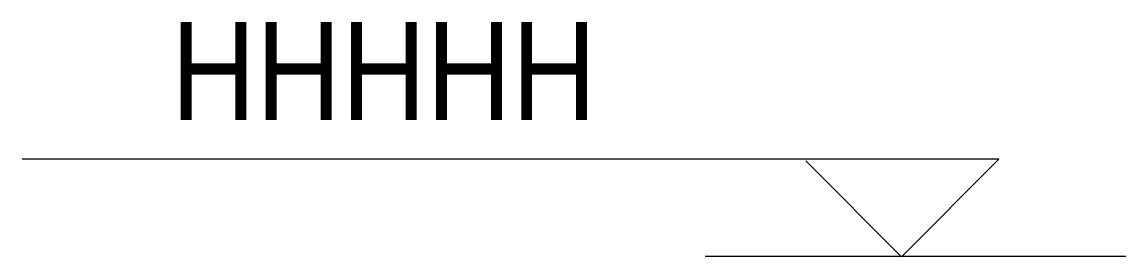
# Model space of a CAD drawing. Extents: x -33.9 to 0, y 0 to 7.2.
import ezdxf
from ezdxf.enums import TextEntityAlignment as Align

# ---------------------------------------------------------------- set-up
doc = ezdxf.new("R2010")
doc.units = 0
doc.header["$LTSCALE"] = 100
doc.layers.get('0').update_dxf_attribs({"linetype": 'CONTINUOUS'})

msp = doc.modelspace()

# ---------------------------------------------------------------- linework, layer by layer
at = {"color": 0}
for p, q in [((-3.903, 2.988), (-33.903, 2.988)), ((-6.895, -0.007), (-9.833, 2.935)), ((-3.903, 2.988), (-6.895, -0.007)), ((0, 0), (-12.92, 0))]:
    msp.add_line(p, q, dxfattribs=at)

# ---------------------------------------------------------------- texts
at = {"color": 0, "width": 0.933945}
msp.add_attdef('HHHHH', text='%%P0.000', height=3, dxfattribs=at).set_placement((-29.332, 4.194), (-16.256, 4.194), align=Align.FIT)

doc.saveas('drawing.dxf')
